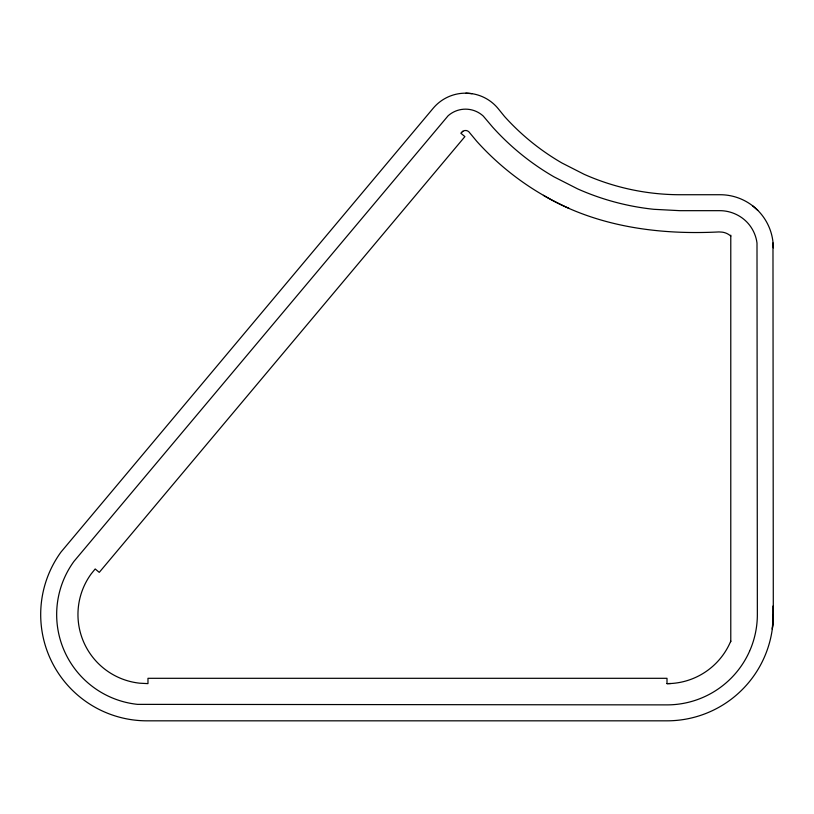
<?xml version="1.0" encoding="UTF-8"?>
<svg xmlns="http://www.w3.org/2000/svg" width="814" height="814" viewBox="0 0 814 814"><rect width="100%" height="100%" fill="white"/><g stroke="black" fill="none" stroke-linecap="round" stroke-linejoin="round"><path stroke-width="1.22" d="M773.3 614.906L773.3 605.748L773.29 615.099M772.262 629.263L773.3 614.529L772.974 242.938M730.779 641.096L730.117 642.633A69.098 69.098 0 0 1 667.002 683.628L667.002 678.306L147.975 678.306L147.975 683.628L139.784 683.2A69.048 69.048 0 0 1 91.148 573.941L95.187 568.955L99.257 572.374L464.896 136.62L460.826 133.201L462.851 131.268M670.614 683.526L667.002 683.628M465.893 93.172L472.069 93.681M543.406 195.309C596.163 226.607 658.526 235.043 718.935 231.929L722.221 232.143A15.863 15.863 0 0 1 729.812 235.287L730.779 236.141M752.502 205.708L757.732 210.297M730.779 235.185L730.779 641.686M462.281 131.705A4.894 4.894 0 0 1 468.833 131.766L476.841 141.402A273.769 273.769 0 0 0 568.935 208.313M773.3 247.873A53.154 53.154 0 0 0 720.146 194.729L680.29 194.729A236.508 236.508 0 0 1 584.086 174.277L562.026 163.044A236.508 236.508 0 0 1 504.527 116.473L498.321 108.811A42.196 42.196 0 0 0 433.201 108.242L60.999 552.045A106.298 106.298 0 0 0 146.998 720.828L667.002 720.828A106.298 106.298 0 0 0 773.3 614.529A141.463 122.507 0 0 1 772.394 628.408M749.541 651.281L748.554 653.428A90.354 90.354 0 0 1 730.891 678.418L729.191 680.066A90.354 90.354 0 0 1 667.002 704.883L137.556 704.364A90.334 90.334 0 0 1 73.921 561.426L448.127 115.761A26.211 26.211 0 0 1 483.262 116.066L492.663 127.157A252.472 252.472 0 0 0 554.049 176.872L577.594 188.868A252.472 252.472 0 0 0 653.896 209.31L679.863 210.673L719.627 210.673C731.196 210.592 742.592 216.046 749.643 225.244A37.169 37.169 0 0 1 757 243.03L757.356 614.529A90.354 90.354 0 0 1 749.541 651.281"/></g></svg>
